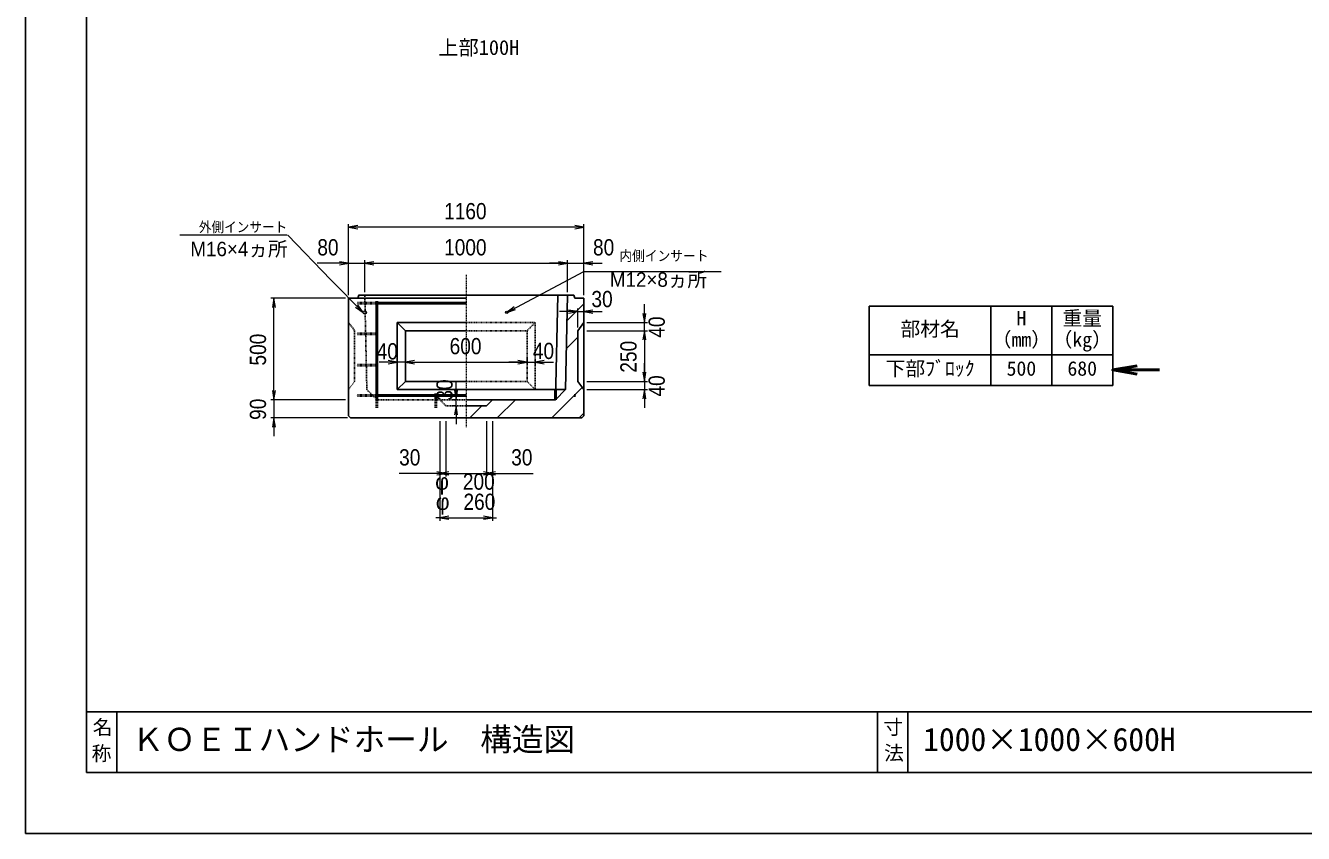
# Model space of a CAD drawing. Units: millimetres, scale not verified. Extents: x -210 to 210, y -148 to 148.
# Drawn here: x -210 to 0, y -148.5 to -15.8 of the extents above; entities that cross this region are included whole.
import ezdxf
from ezdxf.enums import TextEntityAlignment as Align

# ---------------------------------------------------------------- set-up
doc = ezdxf.new("R2010")
doc.units = ezdxf.units.MM
doc.linetypes.add('USER1', pattern=[12.95, 6.35, -3.175, 0.25, -3.175])
doc.linetypes.add('USER2', pattern=[4.7625, 3.175, -1.5875])
doc.layers.add('0-0', color=7, linetype='Continuous')
for name, color, linetype, lineweight in [('0-1_0', 9, 'Continuous', 25), ('0-2_dims', 2, 'Continuous', 13), ('0-3_pen1実線', 4, 'Continuous', 13), ('0-4_pen2実線', 3, 'Continuous', 13), ('0-5_pen3実線', 7, 'Continuous', 25), ('0-6_pen4実線', 6, 'Continuous', 25), ('0-7_pen1一点', 4, 'USER1', 13), ('0-8_pen2破線', 3, 'USER2', 25), ('0-9_鉄筋１', 7, 'Continuous', 50), ('0-A_鉄筋２', 7, 'USER2', 50)]:
    doc.layers.add(name, color=color, linetype=linetype, lineweight=lineweight)
doc.styles.add('ＭＳ ゴシック', font='')
doc.styles.add('ＭＳ Ｐゴシック', font='')
doc.styles.get('ＭＳ ゴシック').set_extended_font_data('MS Gothic')
doc.styles.get('ＭＳ Ｐゴシック').set_extended_font_data('MS PGothic')

# ---------------------------------------------------------------- blocks, each defined once
blk = doc.blocks.new('部分図 1')
at = {"layer": '0-1_0'}
blk.add_lwpolyline([(0, 0), (12600, 0), (12600, 8910), (0, 8910)], close=True, dxfattribs=at)
at = {"layer": '0-2_dims'}
for p, q in [((1592.5, 2652.5), (1592.5, 3002.71)), ((2752.5, 2987.71), (1592.5, 2987.71)), ((2752.5, 2652.5), (2752.5, 3002.71)), ((1592.5, 2809.67), (1438.41, 2809.67)), ((1592.5, 2652.5), (1592.5, 2824.67)), ((1592.5, 2809.67), (1672.5, 2809.67)), ((1672.5, 2667.5), (1672.5, 2824.67)), ((1672.5, 2667.5), (1672.5, 2824.67)), ((1672.5, 2809.67), (1762.5, 2809.67)), ((1672.5, 2809.67), (2672.5, 2809.67)), ((2672.5, 2809.67), (2582.5, 2809.67)), ((2672.5, 2667.5), (2672.5, 2824.67)), ((2672.5, 2667.5), (2672.5, 2824.67)), ((2672.5, 2809.67), (2752.5, 2809.67)), ((2752.5, 2652.5), (2752.5, 2824.67)), ((2752.5, 2809.67), (2842.5, 2809.67)), ((1577.5, 2637.5), (1209.5, 2637.5)), ((1224.5, 2137.5), (1224.5, 2637.5)), ((2722.5, 2492.5), (2722.5, 2586.61)), ((2752.5, 2532.5), (2752.5, 2586.61)), ((3051.24, 2517.5), (3051.24, 2607.5)), ((2722.5, 2571.61), (2632.5, 2571.61)), ((2722.5, 2571.61), (2752.5, 2571.61)), ((2752.5, 2571.61), (2842.5, 2571.61)), ((2767.5, 2517.5), (3066.24, 2517.5)), ((2767.5, 2477.5), (3066.24, 2477.5)), ((2767.5, 2477.5), (3066.24, 2477.5)), ((3051.24, 2477.5), (3051.24, 2517.5)), ((3051.24, 2477.5), (3051.24, 2387.5)), ((3051.24, 2477.5), (3051.24, 2227.5)), ((1872.5, 2322.5), (1872.5, 2337.5)), ((2472.5, 2322.5), (2472.5, 2337.5)), ((2472.5, 2337.5), (2472.5, 2307.5)), ((2512.5, 2337.5), (2512.5, 2307.5)), ((1832.5, 2322.5), (1742.5, 2322.5)), ((1832.5, 2322.5), (1832.5, 2307.5)), ((1872.5, 2322.5), (1832.5, 2322.5)), ((1872.5, 2322.5), (1872.5, 2307.5)), ((1872.5, 2322.5), (1962.5, 2322.5)), ((1872.5, 2322.5), (2472.5, 2322.5)), ((2472.5, 2322.5), (2382.5, 2322.5)), ((2472.5, 2322.5), (2512.5, 2322.5)), ((2512.5, 2322.5), (2602.5, 2322.5)), ((3051.24, 2227.5), (3051.24, 2317.5)), ((1224.5, 2137.5), (1224.5, 2227.5)), ((2122.5, 2137.5), (2122.5, 2227.5)), ((2767.5, 2227.5), (3066.24, 2227.5)), ((2767.5, 2227.5), (3066.24, 2227.5)), ((3051.24, 2227.5), (3051.24, 2187.5)), ((2767.5, 2187.5), (3066.24, 2187.5)), ((3051.24, 2187.5), (3051.24, 2097.5)), ((1577.5, 2137.5), (1209.5, 2137.5)), ((1577.5, 2137.5), (1209.5, 2137.5)), ((1224.5, 2137.5), (1224.5, 2047.5)), ((2122.5, 2137.5), (2107.5, 2137.5)), ((2122.5, 2107.5), (2107.5, 2107.5)), ((2122.5, 2107.5), (2122.5, 2137.5)), ((2122.5, 2107.5), (2122.5, 2017.5)), ((1587.5, 2047.5), (1209.5, 2047.5)), ((1224.5, 2047.5), (1224.5, 1957.5)), ((2042.5, 2032.5), (2042.5, 1759.5)), ((2042.5, 2032.5), (2042.5, 1540.5)), ((2072.5, 2032.5), (2072.5, 1759.5)), ((2072.5, 2032.5), (2072.5, 1759.5)), ((2272.5, 2032.5), (2272.5, 1759.5)), ((2272.5, 2032.5), (2272.5, 1759.5)), ((2302.5, 2032.5), (2302.5, 1759.5)), ((2302.5, 2032.5), (2302.5, 1540.5)), ((2072.5, 1774.5), (1982.5, 1774.5)), ((2072.5, 1774.5), (2272.5, 1774.5)), ((2272.5, 1774.5), (2362.5, 1774.5)), ((2042.5, 1555.5), (2022.5, 1555.5)), ((2042.5, 1555.5), (2302.5, 1555.5)), ((2302.5, 1555.5), (2322.5, 1555.5))]:
    blk.add_line(p, q, dxfattribs=at)
at = {"layer": '0-2_dims', "lineweight": 18}
for p, q in [((1289.62, 2947.93), (761.23, 2947.93)), ((2812.4, 2769.3), (3428.87, 2769.3))]:
    blk.add_line(p, q, dxfattribs=at)
at = {"layer": '0-2_dims', "lineweight": 50}
blk.add_line((5359.61, 2283.9), (5590, 2283.9), dxfattribs=at)
at = {"layer": '0-2_dims'}
for points in [[(1637.5, 2995.21), (1592.5, 2987.71), (1637.5, 2980.21)], [(2707.5, 2980.21), (2752.5, 2987.71), (2707.5, 2995.21)], [(1664.5, 2567.5), (1504.35, 2727.65), (1292.47, 2947.93)], [(1547.5, 2802.17), (1592.5, 2809.67), (1547.5, 2817.17)], [(1717.5, 2817.17), (1672.5, 2809.67), (1717.5, 2802.17)], [(1717.5, 2817.17), (1672.5, 2809.67), (1717.5, 2802.17)], [(2627.5, 2802.17), (2672.5, 2809.67), (2627.5, 2817.17)], [(2627.5, 2802.17), (2672.5, 2809.67), (2627.5, 2817.17)], [(2797.5, 2817.17), (2752.5, 2809.67), (2797.5, 2802.17)], [(2372.5, 2567.5), (2752.5, 2769.3), (2827.95, 2769.3)], [(1232, 2592.5), (1224.5, 2637.5), (1217, 2592.5)], [(1627.38, 2594.02), (1664.5, 2567.5), (1637.98, 2604.62)], [(2408.73, 2595.23), (2372.5, 2567.5), (2415.76, 2581.98)], [(2677.5, 2564.11), (2722.5, 2571.61), (2677.5, 2579.11)], [(2797.5, 2579.11), (2752.5, 2571.61), (2797.5, 2564.11)], [(3043.74, 2562.5), (3051.24, 2517.5), (3058.74, 2562.5)], [(3058.74, 2432.5), (3051.24, 2477.5), (3043.74, 2432.5)], [(3058.74, 2432.5), (3051.24, 2477.5), (3043.74, 2432.5)], [(1787.5, 2315), (1832.5, 2322.5), (1787.5, 2330)], [(1917.5, 2330), (1872.5, 2322.5), (1917.5, 2315)], [(1917.5, 2330), (1872.5, 2322.5), (1917.5, 2315)], [(2427.5, 2315), (2472.5, 2322.5), (2427.5, 2330)], [(2427.5, 2315), (2472.5, 2322.5), (2427.5, 2330)], [(2557.5, 2330), (2512.5, 2322.5), (2557.5, 2315)], [(3043.74, 2272.5), (3051.24, 2227.5), (3058.74, 2272.5)], [(3043.74, 2272.5), (3051.24, 2227.5), (3058.74, 2272.5)], [(1217, 2182.5), (1224.5, 2137.5), (1232, 2182.5)], [(1217, 2182.5), (1224.5, 2137.5), (1232, 2182.5)], [(2115, 2182.5), (2122.5, 2137.5), (2130, 2182.5)], [(3058.74, 2142.5), (3051.24, 2187.5), (3043.74, 2142.5)], [(2130, 2062.5), (2122.5, 2107.5), (2115, 2062.5)], [(1232, 2002.5), (1224.5, 2047.5), (1217, 2002.5)], [(2072.5, 1774.5), (2042.5, 1774.5), (1841.68, 1774.5)], [(2027.5, 1767), (2072.5, 1774.5), (2027.5, 1782)], [(2027.5, 1767), (2072.5, 1774.5), (2027.5, 1782)], [(2087.5, 1782), (2042.5, 1774.5), (2087.5, 1767)], [(2257.5, 1767), (2302.5, 1774.5), (2257.5, 1782)], [(2317.5, 1782), (2272.5, 1774.5), (2317.5, 1767)], [(2317.5, 1782), (2272.5, 1774.5), (2317.5, 1767)], [(2272.5, 1774.5), (2302.5, 1774.5), (2503.32, 1774.5)], [(2087.5, 1563), (2042.5, 1555.5), (2087.5, 1548)], [(2257.5, 1548), (2302.5, 1555.5), (2257.5, 1563)]]:
    blk.add_lwpolyline(points, dxfattribs=at)
at = {"layer": '0-2_dims', "lineweight": 50}
blk.add_lwpolyline([(5479.61, 2303.9), (5359.61, 2283.9), (5479.61, 2263.9)], dxfattribs=at)
at = {"layer": '0-3_pen1実線'}
for p, q in [((2669.8, 2527.07), (2752.5, 2609.76)), ((2666.84, 2389.4), (2722.5, 2445.06)), ((2594.35, 2047.5), (2744.72, 2197.87)), ((2190.24, 2047.5), (2250.24, 2107.5)), ((2324.94, 2047.5), (2414.94, 2137.5)), ((2729.05, 2047.5), (2752.5, 2070.95))]:
    blk.add_line(p, q, dxfattribs=at)
at = {"layer": '0-4_pen2実線'}
for centre, radius in [((1672.5, 2567.5), 8), ((2372.5, 2567.5), 6)]:
    blk.add_circle(centre, radius, dxfattribs=at)
at = {"layer": '0-5_pen3実線'}
for p, q in [((1642.5, 2652.5), (1637.5, 2637.5)), ((2623.58, 2652.5), (2612.5, 2137.5)), ((2672.5, 2652.5), (2662.5, 2187.5)), ((2702.5, 2652.5), (2707.5, 2637.5)), ((1592.5, 2637.5), (1592.5, 2057.5)), ((2172.5, 2637.5), (1592.5, 2637.5)), ((2752.5, 2637.5), (2707.5, 2637.5)), ((2752.5, 2637.5), (2707.5, 2637.5)), ((2752.5, 2057.5), (2752.5, 2637.5)), ((4759.61, 2598), (4759.61, 2208)), ((5059.61, 2598), (5059.61, 2208)), ((1832.5, 2517.5), (2172.5, 2517.5)), ((1832.5, 2517.5), (1872.5, 2477.5)), ((1832.5, 2517.5), (1832.5, 2187.5)), ((1872.5, 2477.5), (2172.5, 2477.5)), ((1872.5, 2477.5), (1872.5, 2227.5)), ((2752.5, 2517.5), (2722.5, 2477.5)), ((2722.5, 2477.5), (2722.5, 2227.5)), ((4159.61, 2358), (5359.61, 2358)), ((1872.5, 2227.5), (1832.5, 2187.5)), ((1872.5, 2227.5), (2172.5, 2227.5)), ((2722.5, 2227.5), (2752.5, 2187.5)), ((1832.5, 2187.5), (2662.5, 2187.5)), ((2662.5, 2187.5), (2612.5, 2137.5)), ((2172.5, 2137.5), (2612.5, 2137.5)), ((2172.5, 2137.5), (2612.5, 2137.5)), ((2172.5, 2107.5), (2272.5, 2107.5)), ((2172.5, 2107.5), (2272.5, 2107.5)), ((2272.5, 2107.5), (2302.5, 2137.5)), ((1592.5, 2057.5), (1602.5, 2047.5)), ((1602.5, 2047.5), (2742.5, 2047.5)), ((2752.5, 2057.5), (2742.5, 2047.5)), ((450, 600), (450, 300)), ((4350, 600), (4350, 300))]:
    blk.add_line(p, q, dxfattribs=at)
for points in [[(2172.5, 2652.5), (1642.5, 2652.5), (1637.5, 2637.5)], [(2172.5, 2652.5), (2702.5, 2652.5), (2707.5, 2637.5)]]:
    blk.add_lwpolyline(points, dxfattribs=at)
at = {"layer": '0-6_pen4実線'}
for p, q in [((4159.61, 2598), (5359.61, 2598)), ((4159.61, 2598), (4159.61, 2208)), ((5359.61, 2598), (5359.61, 2208)), ((4159.61, 2208), (5359.61, 2208)), ((300, 600), (12300, 600)), ((4200, 600), (4200, 300))]:
    blk.add_line(p, q, dxfattribs=at)
blk.add_lwpolyline([(300, 300), (12300, 300), (12300, 8610), (300, 8610)], close=True, dxfattribs=at)
at = {"layer": '0-7_pen1一点'}
blk.add_line((2172.5, 2752.5), (2172.5, 2002.08), dxfattribs=at)
at = {"layer": '0-8_pen2破線'}
for p, q in [((1682.5, 2187.5), (1672.5, 2652.5)), ((1592.5, 2517.5), (1622.5, 2477.5)), ((1622.5, 2477.5), (1622.5, 2227.5)), ((2172.5, 2517.5), (2512.5, 2517.5)), ((2172.5, 2477.5), (2472.5, 2477.5)), ((2512.5, 2517.5), (2472.5, 2477.5)), ((2472.5, 2477.5), (2472.5, 2227.5)), ((2512.5, 2517.5), (2512.5, 2187.5)), ((2722.5, 2477.5), (2722.5, 2227.5)), ((1622.5, 2227.5), (1592.5, 2187.5)), ((2172.5, 2227.5), (2472.5, 2227.5)), ((2472.5, 2227.5), (2512.5, 2187.5)), ((1732.5, 2137.5), (1682.5, 2187.5)), ((1732.5, 2137.5), (2172.5, 2137.5)), ((2072.5, 2107.5), (2042.5, 2137.5)), ((2072.5, 2107.5), (2172.5, 2107.5))]:
    blk.add_line(p, q, dxfattribs=at)
at = {"layer": '0-9_鉄筋１'}
for p, q in [((1732.5, 2137.5), (1732.5, 2622.5)), ((1732.5, 2612.5), (2172.5, 2612.5)), ((1732.5, 2157.5), (2172.5, 2157.5)), ((2022.5, 2167.5), (2022.5, 2137.5)), ((2612.5, 2137.5), (2612.5, 2187.5))]:
    blk.add_line(p, q, dxfattribs=at)
at = {"layer": '0-A_鉄筋２'}
for p, q in [((1732.5, 2612.5), (1632.5, 2612.5)), ((1732.5, 2462.5), (1632.5, 2462.5)), ((1732.5, 2307.5), (1632.5, 2307.5)), ((2612.5, 2307.5), (2616.16, 2307.5)), ((1732.5, 2157.5), (1632.5, 2157.5)), ((2612.5, 2157.5), (2612.93, 2157.5)), ((2704.35, 2157.5), (2712.5, 2157.5)), ((1732.5, 2137.5), (1732.5, 2097.5)), ((2022.5, 2137.5), (2022.5, 2097.5))]:
    blk.add_line(p, q, dxfattribs=at)
at = {"layer": '0-2_dims', "color": 7, "style": 'ＭＳ Ｐゴシック', "width": 0.9}
for s, height, p in [('1160', 79.98, (2063.41, 3002.71)), ('外側インサート', 50.68, (854.3, 2947.93)), ('80', 79.98, (1438.41, 2824.67)), ('1000', 79.98, (2063.41, 2824.67)), ('80', 79.98, (2797.5, 2824.67)), ('内側インサート', 51.2, (2927.24, 2805.71)), ('30', 79.98, (2789.74, 2569.57)), ('40', 79.98, (1730.95, 2311.95)), ('600', 79.98, (2090.68, 2337.5)), ('40', 79.98, (2500.95, 2313.95)), ('30', 79.98, (1841.68, 1789.5)), ('30', 79.98, (2394.23, 1789.5)), ('200', 79.98, (2155.86, 1669.95)), ('260', 79.98, (2158.86, 1570.5))]:
    blk.add_text(s, height=height, dxfattribs=at).set_placement(p, align=Align.BOTTOM_LEFT)
at = {"layer": '0-2_dims', "color": 7, "style": 'ＭＳ Ｐゴシック'}
for s, height, p in [('M16×4ヵ所', 70.81, (812.53, 2823.5)), ('M12×8ヵ所', 70.81, (2880.67, 2672.71)), ('φ', 79.98, (2019.5, 1669.95)), ('φ', 79.98, (2022.5, 1570.5))]:
    blk.add_text(s, height=height, dxfattribs=at).set_placement(p, align=Align.BOTTOM_LEFT)
at = {"layer": '0-2_dims', "color": 7, "style": 'ＭＳ Ｐゴシック', "width": 0.9}
for s, p in [('40', (3175.33, 2442.95)), ('500', (1209.5, 2305.68)), ('250', (3036.24, 2270.68)), ('30', (2129.43, 2132.95)), ('40', (3175.33, 2152.95)), ('90', (1209.5, 2037.95))]:
    blk.add_text(s, height=79.98, rotation=90, dxfattribs=at).set_placement(p, align=Align.BOTTOM_LEFT)
at = {"layer": '0-5_pen3実線', "style": 'ＭＳ ゴシック'}
for s, height, p in [('上部100H', 73.31, (2034.43, 3814.5)), ('重量', 71.47, (5112.13, 2481.76)), ('部材名', 71.47, (4313.39, 2429.26)), ('H', 71.47, (4885.24, 2481.75)), ('（mm）', 71.49, (4763.35, 2376.74)), ('（kg）', 71.49, (5063.35, 2376.74)), ('下部ﾌﾞﾛｯｸ', 71.48, (4240.25, 2234.25)), ('500', 71.47, (4836.5, 2234.26)), ('680', 71.48, (5136.49, 2234.25)), ('名', 71.47, (330.86, 466.05)), ('寸', 71.38, (4229.1, 466.63)), ('ＫＯＥＩハンドホール\u3000構造図', 114.4, (525, 372)), ('1000×1000×600H', 114.4, (4425, 372.01)), ('法', 71.44, (4232.55, 339.37)), ('称', 71.43, (325.72, 337.31))]:
    blk.add_text(s, height=height, dxfattribs=at).set_placement(p, align=Align.BOTTOM_LEFT)

msp = doc.modelspace()

# ---------------------------------------------------------------- block references
at = {"layer": '0-0', "xscale": 0.0333333, "yscale": 0.0333333}
msp.add_blockref('部分図 1', (-210, -148.5), dxfattribs=at)

doc.saveas('drawing.dxf')
